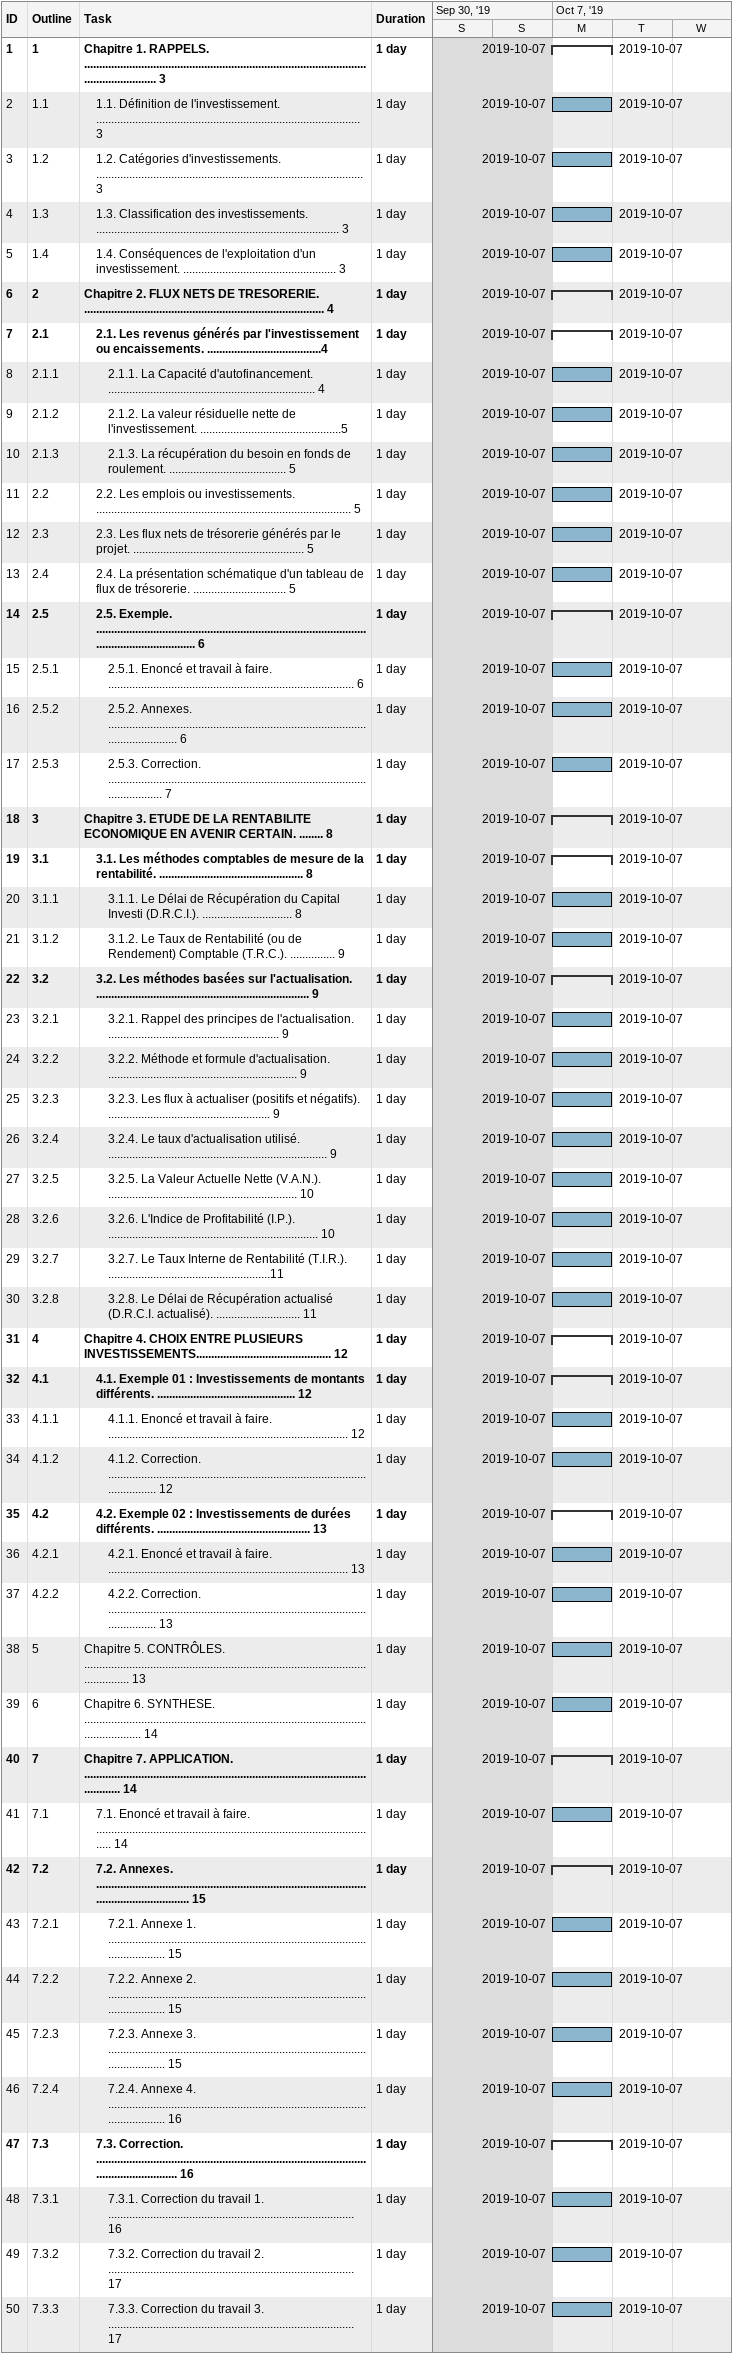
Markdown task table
| ID | WBS | Task | Duration | Start | Finish |
|---|---|---|---|---|---|
| 1 | 1 | **Chapitre 1. RAPPELS. ...................................................................................................................... 3** | 1d | 2019-10-07 | 2019-10-07 |
| 2 | 1.1 | 1.1. Définition de l'investissement. ........................................................................................ 3 | 1d | 2019-10-07 | 2019-10-07 |
| 3 | 1.2 | 1.2. Catégories d'investissements. ......................................................................................... 3 | 1d | 2019-10-07 | 2019-10-07 |
| 4 | 1.3 | 1.3. Classification des investissements. ................................................................................. 3 | 1d | 2019-10-07 | 2019-10-07 |
| 5 | 1.4 | 1.4. Conséquences de l'exploitation d'un investissement. ................................................... 3 | 1d | 2019-10-07 | 2019-10-07 |
| 6 | 2 | **Chapitre 2. FLUX NETS DE TRESORERIE. ................................................................................ 4** | 1d | 2019-10-07 | 2019-10-07 |
| 7 | 2.1 | **2.1. Les revenus générés par l'investissement ou encaissements. ......................................4** | 1d | 2019-10-07 | 2019-10-07 |
| 8 | 2.1.1 | 2.1.1. La Capacité d'autofinancement. ..................................................................... 4 | 1d | 2019-10-07 | 2019-10-07 |
| 9 | 2.1.2 | 2.1.2. La valeur résiduelle nette de l'investissement. ...............................................5 | 1d | 2019-10-07 | 2019-10-07 |
| 10 | 2.1.3 | 2.1.3. La récupération du besoin en fonds de roulement. ....................................... 5 | 1d | 2019-10-07 | 2019-10-07 |
| 11 | 2.2 | 2.2. Les emplois ou investissements. ..................................................................................... 5 | 1d | 2019-10-07 | 2019-10-07 |
| 12 | 2.3 | 2.3. Les flux nets de trésorerie générés par le projet. ......................................................... 5 | 1d | 2019-10-07 | 2019-10-07 |
| 13 | 2.4 | 2.4. La présentation schématique d'un tableau de flux de trésorerie. ............................... 5 | 1d | 2019-10-07 | 2019-10-07 |
| 14 | 2.5 | **2.5. Exemple. ........................................................................................................................... 6** | 1d | 2019-10-07 | 2019-10-07 |
| 15 | 2.5.1 | 2.5.1. Enoncé et travail à faire. .................................................................................. 6 | 1d | 2019-10-07 | 2019-10-07 |
| 16 | 2.5.2 | 2.5.2. Annexes. ............................................................................................................. 6 | 1d | 2019-10-07 | 2019-10-07 |
| 17 | 2.5.3 | 2.5.3. Correction. ........................................................................................................ 7 | 1d | 2019-10-07 | 2019-10-07 |
| 18 | 3 | **Chapitre 3. ETUDE DE LA RENTABILITE ECONOMIQUE EN AVENIR CERTAIN. ........ 8** | 1d | 2019-10-07 | 2019-10-07 |
| 19 | 3.1 | **3.1. Les méthodes comptables de mesure de la rentabilité. ................................................ 8** | 1d | 2019-10-07 | 2019-10-07 |
| 20 | 3.1.1 | 3.1.1. Le Délai de Récupération du Capital Investi (D.R.C.I.). .............................. 8 | 1d | 2019-10-07 | 2019-10-07 |
| 21 | 3.1.2 | 3.1.2. Le Taux de Rentabilité (ou de Rendement) Comptable (T.R.C.). ............... 9 | 1d | 2019-10-07 | 2019-10-07 |
| 22 | 3.2 | **3.2. Les méthodes basées sur l'actualisation. ....................................................................... 9** | 1d | 2019-10-07 | 2019-10-07 |
| 23 | 3.2.1 | 3.2.1. Rappel des principes de l'actualisation. ......................................................... 9 | 1d | 2019-10-07 | 2019-10-07 |
| 24 | 3.2.2 | 3.2.2. Méthode et formule d'actualisation. ............................................................... 9 | 1d | 2019-10-07 | 2019-10-07 |
| 25 | 3.2.3 | 3.2.3. Les flux à actualiser (positifs et négatifs). ...................................................... 9 | 1d | 2019-10-07 | 2019-10-07 |
| 26 | 3.2.4 | 3.2.4. Le taux d'actualisation utilisé. ......................................................................... 9 | 1d | 2019-10-07 | 2019-10-07 |
| 27 | 3.2.5 | 3.2.5. La Valeur Actuelle Nette (V.A.N.). ............................................................... 10 | 1d | 2019-10-07 | 2019-10-07 |
| 28 | 3.2.6 | 3.2.6. L'Indice de Profitabilité (I.P.). ...................................................................... 10 | 1d | 2019-10-07 | 2019-10-07 |
| 29 | 3.2.7 | 3.2.7. Le Taux Interne de Rentabilité (T.I.R.). ......................................................11 | 1d | 2019-10-07 | 2019-10-07 |
| 30 | 3.2.8 | 3.2.8. Le Délai de Récupération actualisé (D.R.C.I. actualisé). ............................ 11 | 1d | 2019-10-07 | 2019-10-07 |
| 31 | 4 | **Chapitre 4. CHOIX ENTRE PLUSIEURS INVESTISSEMENTS............................................. 12** | 1d | 2019-10-07 | 2019-10-07 |
| 32 | 4.1 | **4.1. Exemple 01 : Investissements de montants différents. .............................................. 12** | 1d | 2019-10-07 | 2019-10-07 |
| 33 | 4.1.1 | 4.1.1. Enoncé et travail à faire. ................................................................................ 12 | 1d | 2019-10-07 | 2019-10-07 |
| 34 | 4.1.2 | 4.1.2. Correction. ...................................................................................................... 12 | 1d | 2019-10-07 | 2019-10-07 |
| 35 | 4.2 | **4.2. Exemple 02 : Investissements de durées différents. ................................................... 13** | 1d | 2019-10-07 | 2019-10-07 |
| 36 | 4.2.1 | 4.2.1. Enoncé et travail à faire. ................................................................................ 13 | 1d | 2019-10-07 | 2019-10-07 |
| 37 | 4.2.2 | 4.2.2. Correction. ...................................................................................................... 13 | 1d | 2019-10-07 | 2019-10-07 |
| 38 | 5 | Chapitre 5. CONTRÔLES. ............................................................................................................. 13 | 1d | 2019-10-07 | 2019-10-07 |
| 39 | 6 | Chapitre 6. SYNTHESE. ................................................................................................................. 14 | 1d | 2019-10-07 | 2019-10-07 |
| 40 | 7 | **Chapitre 7. APPLICATION. .......................................................................................................... 14** | 1d | 2019-10-07 | 2019-10-07 |
| 41 | 7.1 | 7.1. Enoncé et travail à faire. ............................................................................................... 14 | 1d | 2019-10-07 | 2019-10-07 |
| 42 | 7.2 | **7.2. Annexes. ......................................................................................................................... 15** | 1d | 2019-10-07 | 2019-10-07 |
| 43 | 7.2.1 | 7.2.1. Annexe 1. ......................................................................................................... 15 | 1d | 2019-10-07 | 2019-10-07 |
| 44 | 7.2.2 | 7.2.2. Annexe 2. ......................................................................................................... 15 | 1d | 2019-10-07 | 2019-10-07 |
| 45 | 7.2.3 | 7.2.3. Annexe 3. ......................................................................................................... 15 | 1d | 2019-10-07 | 2019-10-07 |
| 46 | 7.2.4 | 7.2.4. Annexe 4. ......................................................................................................... 16 | 1d | 2019-10-07 | 2019-10-07 |
| 47 | 7.3 | **7.3. Correction. ..................................................................................................................... 16** | 1d | 2019-10-07 | 2019-10-07 |
| 48 | 7.3.1 | 7.3.1. Correction du travail 1. .................................................................................. 16 | 1d | 2019-10-07 | 2019-10-07 |
| 49 | 7.3.2 | 7.3.2. Correction du travail 2. .................................................................................. 17 | 1d | 2019-10-07 | 2019-10-07 |
| 50 | 7.3.3 | 7.3.3. Correction du travail 3. .................................................................................. 17 | 1d | 2019-10-07 | 2019-10-07 |
